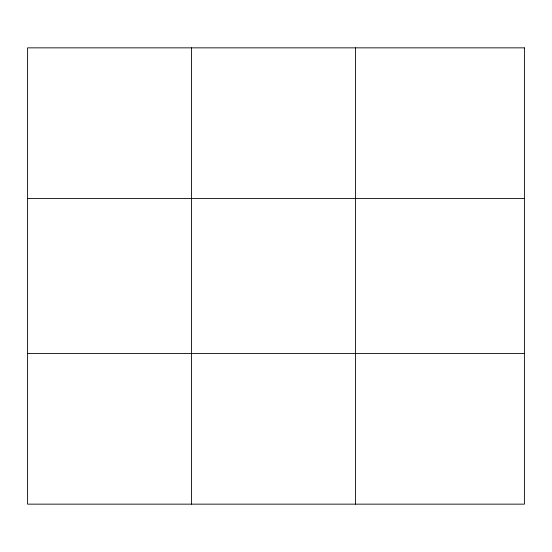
<?xml version="1.0" encoding="UTF-8"?>
<svg xmlns="http://www.w3.org/2000/svg" width="552" height="552" viewBox="0 0 552 552"><rect width="100%" height="100%" fill="white"/><g stroke="black" fill="none" stroke-linecap="round" stroke-linejoin="round"><path stroke-width="0.83" d="M191.544 504.148L191.544 47.851M355.488 504.148L355.488 47.851M27.6 198.43L524.4 198.43M27.6 353.57L524.4 353.57M524.4 47.851L524.4 504.148L27.6 504.148L27.6 47.851L524.4 47.851"/></g></svg>
